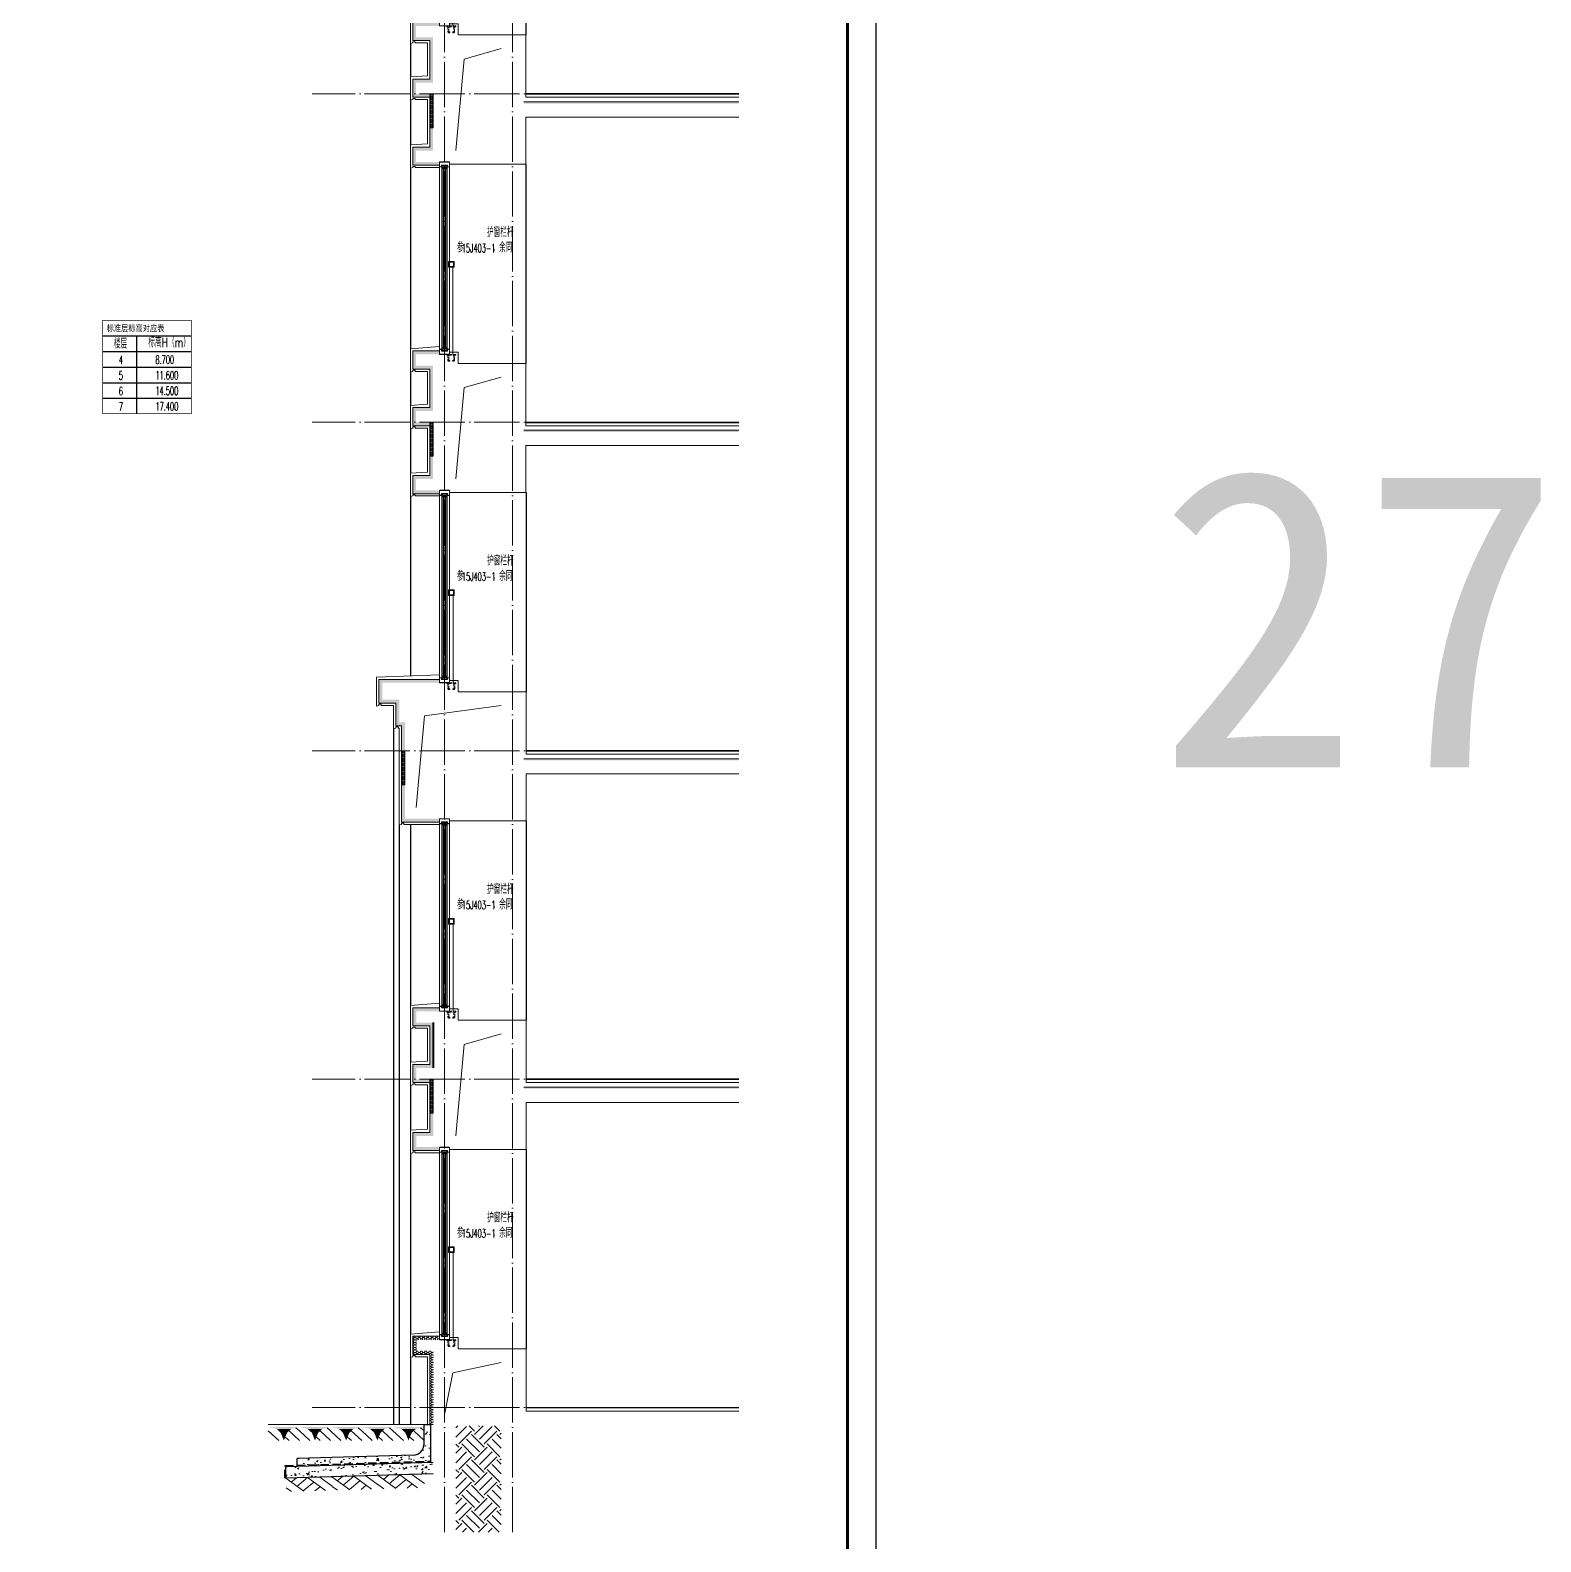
# Model space of a CAD drawing. Extents: x -518115 to 389031, y -231062 to 1628073.
# Drawn here: x 140212 to 153553, y -217589 to -204243 of the extents above; entities that cross this region are included whole.
import ezdxf

# ---------------------------------------------------------------- set-up
doc = ezdxf.new("R2010")
doc.units = 0
doc.header["$LTSCALE"] = 1000
doc.header["$MEASUREMENT"] = 0
doc.linetypes.add('DASH', pattern=[0.35, 0.25, -0.1])
doc.linetypes.add('DOTE', pattern=[2.42, 2, -0.2, 0.02, -0.2])
for name, color, linetype in [('C-Sheet-图框', 101, 'Continuous'), ('COLUMN', 9, 'Continuous'), ('DIM_SYMB', 3, 'Continuous'), ('PUB_TEXT', 4, 'Continuous'), ('图框', 140, 'Continuous'), ('看线', 251, 'Continuous'), ('立面-看线', 251, 'Continuous')]:
    doc.layers.add(name, color=color, linetype=linetype)
for name, color, linetype, lineweight in [('DOTE', 19, 'DOTE', 9), ('PUB_HATCH', 8, 'Continuous', 9), ('S_WINDOW', 144, 'Continuous', 15), ('WALL', 9, 'Continuous', 40), ('内粉刷', 37, 'Continuous', 9), ('填充', 251, 'Continuous', 5), ('立面-中轮廓线', 213, 'Continuous', 35), ('立面-栏杆', 105, 'Continuous', 15), ('立面-洞口示意', 152, 'Continuous', 13), ('粉刷', 251, 'Continuous', 9), ('细细', 250, 'Continuous', 0)]:
    doc.layers.add(name, color=color, linetype=linetype, lineweight=lineweight)
doc.layers.add('yichutu', color=7, linetype='Continuous', true_color=0xffffff, plot=False)
doc.styles.add('_TCH_DIM', font='SIMPLEX.shx', dxfattribs={"width": 0.7, "bigfont": 'GBCBIG.shx'})
doc.styles.add('C', font='')
doc.styles.add('宋体', font='', dxfattribs={"height": 50})
doc.styles.get('C').set_extended_font_data('SimHei')
doc.styles.get('宋体').set_extended_font_data('SimSun')
pattern_1 = [(50, (28072.99, 249033.25), (143.452037, -12.550427), [15, -165]), (355, (28072.99, 249033.25), (-27.750267, 150.438427), [12, -132]), (100.4514, (28084.94, 249032.2), (115.701876, 137.88791), [12.74804, -140.22842]), (46.1842, (28072.99, 249073.25), (213.44821, -33.1038), [22.5, -247.5]), (96.6356, (28090.77, 249070.5), (186.93254, 194.82357), [19.12206, -210.3426]), (351.1842, (28072.99, 249073.25), (186.93239, 194.82372), [18, -198]), (21, (28092.99, 249063.25), (119.38141, -80.52378), [15, -165]), (326, (28092.99, 249063.25), (48.663066, 145.03001), [12, -132]), (71.4514, (28102.93, 249056.54), (168.044526, 64.5061), [12.74804, -140.22842]), (37.5, (28072.986, 249033.25), (2.431971, 66.578771), [0, -130.4, 0, -134, 0, -132.5]), (7.5, (28072.986, 249033.25), (52.613907, 78.882342), [0, -76.4, 0, -127.4, 0, -50.5]), (327.5, (28028.386, 249033.25), (106.764487, -4.510974), [0, -50, 0, -156, 0, -207]), (317.5, (28008.39, 249033.25), (116.637234, 20.020996), [0, -65, 0, -103.6, 0, -147])]
pattern_2 = [(315, (-1092889.3176, -488431.8362), (-1.767766953, -1.767766953), []), (315, (-1092888.139, -488431.8362), (-1.767766953, -1.767766953), [])]
pattern_3 = [(315, (-1092889.3176, -490170.0743), (-1.767766953, -1.767766953), []), (315, (-1092888.139, -490170.0743), (-1.767766953, -1.767766953), [])]

# ---------------------------------------------------------------- blocks, each defined once
blk = doc.blocks.new('$LinePat$素土夯实')
at = {"color": 0}
for p, q in [((0, -210), (210, 0)), ((120, -300), (420, 0)), ((420, 0), (608, -188)), ((495, -300), (795, 0)), ((615, 0), (705, -90)), ((210, -210), (300, -300)), ((315, -105), (502, -293)), ((705, -300), (795, -210))]:
    blk.add_line(p, q, dxfattribs=at)
blk = doc.blocks.new('$LinePat$自然土壤')
at = {"color": 0}
for p, q in [((0, -90), (71, -19)), ((0, -300), (211, -89)), ((210, -300), (286, -224)), ((420, -300), (630, -90))]:
    blk.add_line(p, q, dxfattribs=at)
for points in [[(0, 0), (630, 0), (168, -45), (462, -45)], [(168, -45), (462, -45), (252, -132), (378, -132)], [(252, -132), (378, -132), (315, -300)]]:
    blk.add_solid(points, dxfattribs=at)
blk = doc.blocks.new('sanshui')
at = {"layer": '粉刷'}
h = blk.add_hatch(dxfattribs=at)
h.set_pattern_fill('混凝土', color=256, scale=20)
h.set_pattern_definition(pattern_1)
edge = h.paths.add_edge_path()
edge.add_line((346318, 427330), (346258, 427330))
edge.add_line((346258, 427330), (346258, 427160))
edge.add_arc((346158, 427160), 100, 271.7184, 360, ccw=False)
edge.add_line((346161, 427060), (345138, 427030))
edge.add_line((345138, 427030), (345138, 426970))
edge.add_line((345138, 426970), (346318, 427005))
edge.add_line((346318, 427005), (346318, 427330))
h = blk.add_hatch(dxfattribs=at)
h.set_pattern_fill('混凝土', color=256, scale=20)
h.set_pattern_definition(pattern_1)
h.paths.add_polyline_path([(346338, 426896), (346338, 426996), (345038, 426957), (345038, 426857)])
at = {"layer": 'COLUMN'}
for p, q in [((346258, 427330), (346318, 427330)), ((346258, 427160), (346258, 427330)), ((346318, 426995), (346318, 427330)), ((346338, 426996), (345038, 426957)), ((345038, 426857), (345038, 426957)), ((346161, 427060), (345138, 427030)), ((345138, 426960), (345138, 427030)), ((346338, 426896), (345038, 426857))]:
    blk.add_line(p, q, dxfattribs=at)
blk.add_arc((346158, 427160), 100, 271.7184, 0, dxfattribs=at)
at = {"layer": '立面-中轮廓线', "linetype": 'DASH', "ltscale": 0.3}
blk.add_lwpolyline([(345028, 426857), (345028, 426966), (346318, 427005)], dxfattribs=at)
at = {"layer": '粉刷'}
blk.add_line((344881, 427330), (346258, 427330), dxfattribs=at)
at = {"layer": '粉刷', "yscale": 0.4, "zscale": 0.4}
for name, p, xscale, rotation in [('$LinePat$自然土壤', (345157, 427310), -0.4369306507241237, 359.9999999999903), ('$LinePat$自然土壤', (345432, 427310), -0.4369306507241237, 359.9999999999903), ('$LinePat$自然土壤', (345707, 427310), -0.4369306507241237, 359.9999999999903), ('$LinePat$自然土壤', (345983, 427310), -0.4369306507241237, 359.9999999999903), ('$LinePat$自然土壤', (346258, 427310), -0.4369306507241237, 359.9999999999903), ('$LinePat$素土夯实', (345444, 426869), -0.5117605352322558, 1.718358001643932), ('$LinePat$素土夯实', (345851, 426881), -0.5117605352322558, 1.718358001643932), ('$LinePat$素土夯实', (346258, 426893), -0.5117605352322558, 1.718358001643932)]:
    blk.add_blockref(name, p, dxfattribs=dict(at, xscale=xscale, rotation=rotation))
blk = doc.blocks.new('A$C008776C7')
at = {"layer": '细细'}
h = blk.add_hatch(dxfattribs=at)
h.set_pattern_fill('金属', color=256, style=0)
h.set_pattern_definition(pattern_2)
h.paths.add_polyline_path([(0, 1655), (20, 1655), (20, 1669), (70, 1669), (70, 1655), (90, 1655), (90, 1700), (0, 1700)])
h.paths.add_polyline_path([(18, 1671), (18, 1657), (2, 1657), (2, 1698), (88, 1698), (88, 1657), (72, 1657), (72, 1671)], flags=16)
h = blk.add_hatch(dxfattribs=at)
h.set_pattern_fill('金属', color=256, style=0)
h.set_pattern_definition(pattern_2)
h.paths.add_polyline_path([(68, 1667), (68, 1642), (56, 1642), (56, 1652), (34, 1652), (34, 1642), (22, 1642), (22, 1667)])
h.paths.add_polyline_path([(24, 1665), (24, 1644), (32, 1644), (32, 1654), (58, 1654), (58, 1644), (66, 1644), (66, 1665)], flags=16)
h = blk.add_hatch(color=256, dxfattribs=at)
edge = h.paths.add_edge_path()
edge.add_line((40, 1652), (40, 1640))
edge.add_arc((45, 1631), 9.44, 61.5175, 118.4825, ccw=False)
edge.add_line((50, 1640), (50, 1652))
edge.add_arc((45, 1660), 9.44, 241.5175, 298.4825, ccw=False)
h = blk.add_hatch(dxfattribs=at)
h.set_pattern_fill('金属', color=256, style=0)
h.set_pattern_definition(pattern_3)
h.paths.add_polyline_path([(0, 45), (20, 45), (20, 31), (70, 31), (70, 45), (90, 45), (90, 0), (0, 0)])
h.paths.add_polyline_path([(18, 29), (18, 43), (2, 43), (2, 2), (88, 2), (88, 43), (72, 43), (72, 29)], flags=16)
h = blk.add_hatch(dxfattribs=at)
h.set_pattern_fill('金属', color=256, style=0)
h.set_pattern_definition(pattern_3)
h.paths.add_polyline_path([(68, 33), (68, 58), (56, 58), (56, 48), (34, 48), (34, 58), (22, 58), (22, 33)])
h.paths.add_polyline_path([(24, 35), (24, 56), (32, 56), (32, 46), (58, 46), (58, 56), (66, 56), (66, 35)], flags=16)
h = blk.add_hatch(color=256, dxfattribs=at)
edge = h.paths.add_edge_path()
edge.add_line((40, 48), (40, 60))
edge.add_arc((45, 69), 9.44, 241.5175, 298.4825)
edge.add_line((50, 60), (50, 48))
edge.add_arc((45, 40), 9.44, 61.5175, 118.4825)
at = {"layer": 'S_WINDOW'}
for p, q in [((0, 45), (0, 1655)), ((22, 58), (22, 1642)), ((68, 58), (68, 1642)), ((90, 45), (90, 1655))]:
    blk.add_line(p, q, dxfattribs=at)
for points in [[(90, 1700), (90, 1655), (70, 1655), (70, 1669), (20, 1669), (20, 1655), (0, 1655), (0, 1700)], [(88, 1698), (88, 1657), (72, 1657), (72, 1671), (18, 1671), (18, 1657), (2, 1657), (2, 1698)], [(68, 1667), (68, 1642), (56, 1642), (56, 1652), (34, 1652), (34, 1642), (22, 1642), (22, 1667)], [(66, 1665), (66, 1644), (58, 1644), (58, 1654), (32, 1654), (32, 1644), (24, 1644), (24, 1665)], [(90, 0), (90, 45), (70, 45), (70, 31), (20, 31), (20, 45), (0, 45), (0, 0)], [(88, 2), (88, 43), (72, 43), (72, 29), (18, 29), (18, 43), (2, 43), (2, 2)], [(68, 33), (68, 58), (56, 58), (56, 48), (34, 48), (34, 58), (22, 58), (22, 33)], [(66, 35), (66, 56), (58, 56), (58, 46), (32, 46), (32, 56), (24, 56), (24, 35)]]:
    blk.add_lwpolyline(points, close=True, dxfattribs=at)
at = {"layer": '细细'}
for points in [[(34, 1642), (34, 58)], [(40, 60), (40, 1652)], [(50, 60), (50, 1652)], [(56, 1642), (56, 58)]]:
    blk.add_lwpolyline(points, dxfattribs=at)
for points in [[(40, 1652), (40, 1640, -0.253805), (50, 1640), (50, 1652, -0.253805)], [(40, 48), (40, 60, 0.253805), (50, 60), (50, 48, 0.253805)]]:
    blk.add_lwpolyline(points, format="xyb", close=True, dxfattribs=at)
blk = doc.blocks.new('A$C02E370A9')
at = {"layer": 'PUB_TEXT', "style": '_TCH_DIM'}
for s, height, width, p in [('护窗栏杆', 84.4, 0.7, (290, 216)), ('参', 84.4, 0.7, (25, 81)), ('15J403-1', 74.4, 0.494118, (68, 81)), ('，余同', 84.4, 0.7, (338, 81))]:
    blk.add_text(s, height=height, dxfattribs=dict(at, width=width)).set_placement(p)
blk = doc.blocks.new('A$C164D20CD')
at = {"layer": '立面-栏杆'}
for p, q in [((-55, 0), (-55, 770)), ((-25, 770), (-25, 0))]:
    blk.add_line(p, q, dxfattribs=at)
at = {"layer": '立面-栏杆', "linetype": 'DASH', "ltscale": 0.1}
for p, q in [((0, 0), (-80, 0)), ((-80, 0), (-80, -7)), ((0, -7), (0, 0)), ((-80, -7), (-70, -7)), ((-70, -7), (-70, -51)), ((-62, -7), (-18, -7)), ((-62, -51), (-62, -7)), ((-55, -53), (-61, -53)), ((-61, -60), (-55, -60)), ((-53, -57), (-53, -56)), ((-27, -56), (-27, -57)), ((-19, -53), (-25, -53)), ((-25, -60), (-19, -60)), ((-18, -7), (-18, -51)), ((-10, -7), (0, -7)), ((-10, -51), (-10, -7))]:
    blk.add_line(p, q, dxfattribs=at)
at = {"layer": '立面-栏杆'}
for points in [[(-15, 820), (-65, 820), (-65, 770), (-15, 770)], [(-21, 814), (-59, 814), (-59, 776), (-21, 776)]]:
    blk.add_lwpolyline(points, close=True, dxfattribs=at)
at = {"layer": '立面-栏杆', "linetype": 'DASH', "ltscale": 0.1}
for centre, major_axis, start_param, end_param in [((-61, -51), (6.36, 6.36), 2.356194, 3.926991), ((-61, -51), (1.27, 1.27), 2.356194, 3.926991), ((-55, -56), (1.91, 1.91), 5.497787, 7.068583), ((-55, -57), (1.91, 1.91), 3.926991, 5.497787), ((-25, -56), (1.91, 1.91), 0.785398, 2.356194), ((-23, -55), (3.53, 3.53), 2.748894, 3.534292), ((-19, -51), (-6.36, 6.36), 2.356194, 3.926991), ((-19, -51), (-1.27, 1.27), 2.356194, 3.926991)]:
    blk.add_ellipse(centre, major_axis=major_axis, ratio=1, start_param=start_param, end_param=end_param, dxfattribs=at)
blk = doc.blocks.new('GFGDGDGDGR')
at = {"layer": 'PUB_HATCH'}
h = blk.add_hatch(dxfattribs=at)
h.set_pattern_fill('HONEY', color=256, scale=8, style=0)
h.set_pattern_definition([(0, (890824.963, -105961.315), (19.05, 10.99852), [12.7, -25.4]), (120, (890824.963, -105961.315), (-19.0499977, 10.998524), [12.7, -25.4]), (60, (890824.963, -105961.315), (2.3e-06, 21.997044), [-25.4, 12.7])])
h.paths.add_polyline_path([(845749, -58047), (845599, -58047), (845599, -57947), (845749, -57947), (845749, -57547), (845599, -57547), (845599, -57447), (845804, -57447), (845804, -57417), (845569, -57417), (845569, -57577), (845719, -57577), (845719, -57677), (845719, -57917), (845569, -57917), (845569, -58077), (845719, -58077), (845719, -58517), (845569, -58517), (845569, -58677), (845804, -58677), (845804, -58647), (845599, -58647), (845599, -58547), (845749, -58547)])
at = {"layer": '立面-看线'}
h = blk.add_hatch(dxfattribs=at)
h.set_pattern_fill('HONEY', color=256, scale=7)
h.set_pattern_definition([(0, (45296.221, -443493.767), (16.66875, 9.623705), [11.1125, -22.225]), (120, (45296.221, -443493.767), (-16.66874801, 9.62370845), [11.1125, -22.225]), (60, (45296.221, -443493.767), (1.99e-06, 19.24741345), [-22.225, 11.1125])])
h.paths.add_polyline_path([(848448, -58117), (846549, -58117), (846549, -58132), (848448, -58132)])
at = {"layer": 'PUB_HATCH', "color": 215, "true_color": 0xa953a0}
blk.add_line((846549, -58117), (848448, -58117), dxfattribs=at)
blk.add_lwpolyline([(845804, -57417), (845569, -57417), (845569, -57577), (845719, -57577), (845719, -57677), (845719, -57677), (845719, -57917), (845569, -57917), (845569, -58077), (845719, -58077), (845719, -58517), (845569, -58517), (845569, -58677), (845804, -58677)], dxfattribs=at)
at = {"layer": '内粉刷'}
for points in [[(845804, -57377), (845549, -57397), (845549, -57597)], [(845894, -57427), (845969, -57427), (845969, -57527), (846569, -57527), (846569, -58077)], [(845589, -57597), (845589, -57587), (845569, -57587), (845569, -57597), (845549, -57602), (845549, -57597)], [(845589, -57597), (845699, -57597), (845699, -57697), (845699, -57697), (845699, -57887), (845549, -57897), (845549, -58097)], [(845589, -58097), (845589, -58087), (845569, -58087), (845569, -58097), (845549, -58102), (845549, -58097)], [(845589, -58097), (845699, -58097), (845699, -58487), (845549, -58497), (845549, -58697)], [(848448, -58077), (846569, -58077)], [(845894, -58667), (846569, -58667), (846569, -58252), (848448, -58252)], [(845589, -58697), (845589, -58687), (845569, -58687), (845569, -58697), (845549, -58702), (845549, -58697)], [(845589, -58697), (845804, -58697)]]:
    blk.add_lwpolyline(points, dxfattribs=at)
at = {"layer": '看线'}
for p, q in [((846569, -55767), (846569, -57527)), ((845549, -55799), (845549, -57397)), ((845549, -57597), (845549, -57897)), ((845549, -58097), (845549, -58497))]:
    blk.add_line(p, q, dxfattribs=at)
at = {"layer": '看线', "color": 32}
for p, q in [((848448, -58047), (846569, -58047)), ((846569, -58047), (848448, -58047))]:
    blk.add_line(p, q, dxfattribs=at)
at = {"layer": '立面-洞口示意'}
blk.add_lwpolyline([(845949, -58547), (846024, -57740), (846349, -57647)], dxfattribs=at)
for name, p in [('A$C008776C7', (845804, -57447)), ('A$C02E370A9', (845934, -56627)), ('A$C164D20CD', (845949, -57447))]:
    blk.add_blockref(name, p)
blk = doc.blocks.new('GFDDDDRG')
at = {"layer": '图框'}
blk.add_lwpolyline([(923310, -107437), (923310, -159999), (893610, -159999), (893610, -107437)], close=True, dxfattribs=at)
blk.add_lwpolyline([(923310, -107437), (923310, -159999), (893610, -159999), (893610, -107437)], close=True, dxfattribs=at)
at = {"layer": '图框', "const_width": 50}
blk.add_lwpolyline([(894110, -159499), (922810, -159499), (922810, -108687), (894110, -108687)], close=True, dxfattribs=at)
blk = doc.blocks.new('yct-1051-594-26275-14850-25-1002.0')
at = {"layer": 'yichutu', "color": 7, "true_color": 0xffffff}
blk.add_lwpolyline([(0, 0), (0, 14850), (26275, 14850), (26275, 0)], close=True, dxfattribs=at)
blk = doc.blocks.new('A$C1F6240CC')
at = {"layer": 'PUB_HATCH'}
h = blk.add_hatch(dxfattribs=at)
h.set_pattern_fill('DOTS', color=251, scale=2, style=0)
h.set_pattern_definition([(0, (-2e-08, -300), (1.5875, 3.175), [0, -3.175])])
h.paths.add_polyline_path([(-30, -300), (0, -300), (0, -50), (0, 0), (0, 0), (0, 0), (-30, 0)])
at = {"layer": 'PUB_HATCH', "color": 5}
blk.add_lwpolyline([(0, 0), (-30, 0), (-30, -300), (0, -300)], close=True, dxfattribs=at)

msp = doc.modelspace()

# ---------------------------------------------------------------- hatches: boundary and pattern name
at = {"layer": 'PUB_HATCH'}
h = msp.add_hatch(dxfattribs=at)
h.set_pattern_fill('HONEY', color=256, scale=8, style=0)
h.set_pattern_definition([(0, (-702161.04, -146758.222), (19.05, 10.99852), [12.7, -25.4]), (120, (-702161.04, -146758.222), (-19.04999772, 10.99852394), [12.7, -25.4]), (60, (-702161.04, -146758.222), (2.28e-06, 21.99704394), [-25.4, 12.7])])
h.paths.add_polyline_path([(143825.9, -211235), (143825.9, -211205), (143520.9, -211205), (143520.9, -210355), (143470.9, -210355), (143470.9, -210155), (143320.9, -210155), (143320.9, -210005), (143825.9, -210005), (143825.9, -209975), (143290.9, -209975), (143290.9, -210185), (143440.9, -210185), (143440.9, -210385), (143490.9, -210385), (143490.9, -211235)])
h = msp.add_hatch(dxfattribs=at)
h.set_pattern_fill('HONEY', color=256, scale=8, style=0)
h.set_pattern_definition([(0, (188846.355, -261419.537), (19.05, 10.99852), [12.7, -25.4]), (120, (188846.355, -261419.537), (-19.0499977, 10.998524), [12.7, -25.4]), (60, (188846.355, -261419.537), (2.3e-06, 21.997044), [-25.4, 12.7])])
h.paths.add_polyline_path([(143770.9, -213505), (143620.9, -213505), (143620.9, -213405), (143770.9, -213405), (143770.9, -213005), (143620.9, -213005), (143620.9, -212905), (143825.9, -212905), (143825.9, -212875), (143590.9, -212875), (143590.9, -213035), (143740.9, -213035), (143740.9, -213135), (143740.9, -213375), (143590.9, -213375), (143590.9, -213535), (143740.9, -213535), (143740.9, -213975), (143590.9, -213975), (143590.9, -214135), (143825.9, -214135), (143825.9, -214105), (143620.9, -214105), (143620.9, -214005), (143770.9, -214005)])
h = msp.add_hatch(dxfattribs=at)
h.set_pattern_fill('HONEY', color=256, scale=8, style=0)
h.set_pattern_definition([(0, (-689833.981, -146758.222), (19.05, 10.99852), [12.7, -25.4]), (120, (-689833.981, -146758.222), (-19.04999772, 10.99852394), [12.7, -25.4]), (60, (-689833.981, -146758.222), (2.28e-06, 21.99704394), [-25.4, 12.7])])
h.paths.add_polyline_path([(143740.9, -216555), (143770.9, -216555), (143770.9, -215905), (143620.9, -215905), (143620.9, -215805), (143825.9, -215805), (143825.9, -215775), (143590.9, -215775), (143590.9, -215935), (143740.9, -215935)])
at = {"layer": '填充'}
h = msp.add_hatch(dxfattribs=at)
h.set_pattern_fill('EARTH', color=250, scale=50, angle=45, style=0)
h.set_pattern_definition([(45, (-971127.42, -672698.41), (0, 224.506403), [158.75, -158.75]), (45, (-971169.52, -672656.31), (0, 224.506403), [158.75, -158.75]), (45, (-971211.61, -672614.22), (0, 224.506403), [158.75, -158.75]), (135, (-971211.61, -672586.16), (-224.506403, 0), [158.75, -158.75]), (135, (-971169.52, -672544.06), (-224.506403, 0), [158.75, -158.75]), (135, (-971127.42, -672501.97), (-224.506403, 0), [158.75, -158.75])])
h.paths.add_polyline_path([(144370.9, -217505), (144370.9, -216565), (143970.9, -216565), (143970.9, -217505)])
at = {"layer": '立面-看线'}
h = msp.add_hatch(dxfattribs=at)
h.set_pattern_fill('HONEY', color=256, scale=7)
h.set_pattern_definition([(0, (-656682.388, -596051.989), (16.66875, 9.623705), [11.1125, -22.225]), (120, (-656682.388, -596051.989), (-16.66874801, 9.62370845), [11.1125, -22.225]), (60, (-656682.388, -596051.989), (1.99e-06, 19.24741345), [-22.225, 11.1125])])
h.paths.add_polyline_path([(146469.4, -210675), (144570.9, -210675), (144570.9, -210690), (146469.4, -210690)])
h = msp.add_hatch(dxfattribs=at)
h.set_pattern_fill('HONEY', color=256, scale=7)
h.set_pattern_definition([(0, (-656682.388, -598951.989), (16.66875, 9.623705), [11.1125, -22.225]), (120, (-656682.388, -598951.989), (-16.66874801, 9.62370845), [11.1125, -22.225]), (60, (-656682.388, -598951.989), (1.99e-06, 19.24741345), [-22.225, 11.1125])])
h.paths.add_polyline_path([(146469.4, -213575), (144570.9, -213575), (144570.9, -213590), (146469.4, -213590)])

# ---------------------------------------------------------------- linework, layer by layer
at = {"layer": 'C-Sheet-图框', "color": 0}
for p, q in [((140850.8, -206942.5), (141633.6, -206942.5)), ((140850.8, -206942.5), (141633.6, -206942.5)), ((141151.1, -206942.5), (141151.1, -207630)), ((140850.8, -207080), (141633.6, -207080)), ((140850.8, -207217.5), (141633.6, -207217.5)), ((140850.8, -207355), (141633.6, -207355)), ((140850.8, -207492.5), (141633.6, -207492.5))]:
    msp.add_line(p, q, dxfattribs=at)
at = {"layer": 'C-Sheet-图框', "color": 0, "const_width": 6}
msp.add_lwpolyline([(140850.8, -207630), (141633.6, -207630), (141633.6, -206805), (140850.8, -206805)], close=True, dxfattribs=at)
at = {"layer": 'DOTE', "linetype": 'DOTE', "ltscale": 0.2}
for p, q in [((143870.9, -217505), (143870.9, -197905)), ((144470.9, -217505), (144470.9, -197905)), ((146469.4, -204805), (142700.7, -204805)), ((146469.4, -207705), (142700.7, -207705)), ((146469.4, -210605), (142700.7, -210605)), ((146469.4, -213505), (142700.7, -213505)), ((146469.4, -216405), (142700.7, -216405))]:
    msp.add_line(p, q, dxfattribs=at)
at = {"layer": 'PUB_HATCH', "color": 215, "true_color": 0xa953a0}
for p, q in [((144570.9, -210675), (146469.4, -210675)), ((144570.9, -213575), (146469.4, -213575))]:
    msp.add_line(p, q, dxfattribs=at)
for points in [[(143825.9, -209975), (143290.9, -209975), (143290.9, -210185), (143440.9, -210185), (143440.9, -210385), (143490.9, -210385), (143490.9, -211235), (143825.9, -211235)], [(143825.9, -212875), (143590.9, -212875), (143590.9, -213035), (143740.9, -213035), (143740.9, -213135), (143740.9, -213135), (143740.9, -213375), (143590.9, -213375), (143590.9, -213535), (143740.9, -213535), (143740.9, -213975), (143590.9, -213975), (143590.9, -214135), (143825.9, -214135)], [(143825.9, -215775), (143590.9, -215775), (143590.9, -215935), (143740.9, -215935), (143740.9, -216555)]]:
    msp.add_lwpolyline(points, dxfattribs=at)
at = {"layer": 'WALL'}
msp.add_line((143770.9, -213005), (143770.9, -213405), dxfattribs=at)
at = {"layer": '内粉刷'}
for points in [[(143825.9, -209935), (143270.9, -209955), (143270.9, -210205)], [(143915.9, -209985), (143990.9, -209985), (143990.9, -210085), (144590.9, -210085), (144590.9, -210635)], [(143310.9, -210205), (143310.9, -210195), (143290.9, -210195), (143290.9, -210205), (143270.9, -210210), (143270.9, -210205)], [(143310.9, -210205), (143420.9, -210205), (143420.9, -210405)], [(143460.9, -210405), (143460.9, -210395), (143440.9, -210395), (143440.9, -210405), (143420.9, -210410), (143420.9, -210405)], [(143460.9, -210405), (143470.9, -210405), (143470.9, -211255)], [(146469.4, -210635), (144590.9, -210635)], [(143915.9, -211225), (144590.9, -211225), (144590.9, -210810), (146469.4, -210810)], [(143510.9, -211255), (143510.9, -211245), (143490.9, -211245), (143490.9, -211255), (143470.9, -211260), (143470.9, -211255)], [(143510.9, -211255), (143825.9, -211255)], [(143825.9, -212835), (143570.9, -212855), (143570.9, -213055)], [(143915.9, -212885), (143990.9, -212885), (143990.9, -212985), (144590.9, -212985), (144590.9, -213535)], [(143610.9, -213055), (143610.9, -213045), (143590.9, -213045), (143590.9, -213055), (143570.9, -213060), (143570.9, -213055)], [(143610.9, -213055), (143720.9, -213055), (143720.9, -213155), (143720.9, -213155), (143720.9, -213345), (143570.9, -213355), (143570.9, -213555)], [(146469.4, -213535), (144590.9, -213535)], [(143610.9, -213555), (143610.9, -213545), (143590.9, -213545), (143590.9, -213555), (143570.9, -213560), (143570.9, -213555)], [(143610.9, -213555), (143720.9, -213555), (143720.9, -213945), (143570.9, -213955), (143570.9, -214155)], [(143915.9, -214125), (144590.9, -214125), (144590.9, -213710), (146469.4, -213710)], [(143610.9, -214155), (143610.9, -214145), (143590.9, -214145), (143590.9, -214155), (143570.9, -214160), (143570.9, -214155)], [(143610.9, -214155), (143825.9, -214155)], [(143825.9, -215735), (143570.9, -215755), (143570.9, -215955)], [(143915.9, -215785), (143990.9, -215785), (143990.9, -215885), (144590.9, -215885), (144590.9, -216435)], [(143610.9, -215955), (143610.9, -215945), (143590.9, -215945), (143590.9, -215955), (143570.9, -215960), (143570.9, -215955)], [(143610.9, -215955), (143720.9, -215955), (143720.9, -216555)], [(146469.4, -216435), (144590.9, -216435)]]:
    msp.add_lwpolyline(points, dxfattribs=at)
at = {"layer": '看线'}
for p, q in [((144590.9, -208325), (144590.9, -210085)), ((143570.9, -208355), (143570.9, -209944.2)), ((143570.9, -211255), (143570.9, -212855)), ((144590.9, -211225), (144590.9, -212985)), ((143570.9, -213055), (143570.9, -213355)), ((143570.9, -213555), (143570.9, -213955)), ((143570.9, -214155), (143570.9, -215755)), ((144590.9, -214125), (144590.9, -215885)), ((143570.9, -215957.5), (143570.9, -216555))]:
    msp.add_line(p, q, dxfattribs=at)
at = {"layer": '看线', "color": 252}
for p, q in [((143420.9, -210405), (143420.9, -216555)), ((143470.9, -211255), (143470.9, -216555))]:
    msp.add_line(p, q, dxfattribs=at)
at = {"layer": '看线', "color": 32}
for p, q in [((146469.4, -210605), (144590.9, -210605)), ((144590.9, -210605), (146469.4, -210605)), ((146469.4, -213505), (144590.9, -213505)), ((144590.9, -213505), (146469.4, -213505)), ((144590.9, -216405), (146469.4, -216405))]:
    msp.add_line(p, q, dxfattribs=at)
at = {"layer": '立面-洞口示意'}
for points in [[(143620.9, -211105), (143695.3, -210295.7), (144370.9, -210205)], [(143970.9, -214005), (144045, -213198.5), (144370.9, -213105)], [(143870.9, -216465), (143945, -216098.5), (144370.9, -216005)]]:
    msp.add_lwpolyline(points, dxfattribs=at)

# ---------------------------------------------------------------- block references
at = {"xscale": 0.5, "yscale": 0.5, "zscale": 0.5}
msp.add_blockref('GFDDDDRG', (-313974.4, -141678.5), dxfattribs=at)
for name, p in [('GFGDGDGDGR', (-701978.6, -146758.2)), ('A$C1F6240CC', (143770.9, -204805)), ('GFGDGDGDGR', (-701978.6, -149658.2)), ('A$C1F6240CC', (143770.9, -207705)), ('A$C008776C7', (143825.9, -210005)), ('A$C02E370A9', (143955.9, -209185)), ('A$C164D20CD', (143970.9, -210005)), ('A$C1F6240CC', (143520.9, -210605)), ('A$C008776C7', (143825.9, -212905)), ('A$C02E370A9', (143955.9, -212085)), ('A$C164D20CD', (143970.9, -212905)), ('A$C1F6240CC', (143770.9, -213505)), ('A$C008776C7', (143825.9, -215805)), ('A$C02E370A9', (143955.9, -214985)), ('A$C164D20CD', (143970.9, -215805)), ('sanshui', (-202567.3, -643884.7))]:
    msp.add_blockref(name, p)
at = {"layer": 'yichutu', "rotation": 270}
msp.add_blockref('yct-1051-594-26275-14850-25-1002.0', (132830.5, -195397), dxfattribs=at)

# ---------------------------------------------------------------- texts
at = {"layer": 'DIM_SYMB', "color": 6, "style": 'C'}
msp.add_text('27', height=2628.69, dxfattribs=at).set_placement((150162.6, -210749.9))
at = {"layer": 'PUB_TEXT', "color": 2, "style": '宋体', "width": 0.8}
msp.add_text('标准层标高对应表', height=56.96, dxfattribs=at).set_placement((140886.8, -206902.6))
at = {"layer": 'PUB_TEXT', "style": '_TCH_DIM'}
for s, height, width, p in [('楼层', 84.4, 0.7, (140949.9, -207053.1)), ('标高H（m）', 84.4, 0.7, (141254.5, -207042)), ('4', 74.4, 0.494118, (140994.2, -207191.2)), ('8.700', 74.38, 0.494118, (141317.6, -207189.3)), ('5', 74.4, 0.494118, (140994.2, -207328.7)), ('11.600', 74.38, 0.494118, (141317.6, -207326.8)), ('6', 74.4, 0.494118, (140994.2, -207466.2)), ('14.500', 74.38, 0.494118, (141317.6, -207464.3)), ('7', 74.4, 0.494118, (140994.2, -207603.7)), ('17.400', 74.38, 0.494118, (141317.6, -207601.8))]:
    msp.add_text(s, height=height, dxfattribs=dict(at, width=width)).set_placement(p)

doc.saveas('drawing.dxf')
